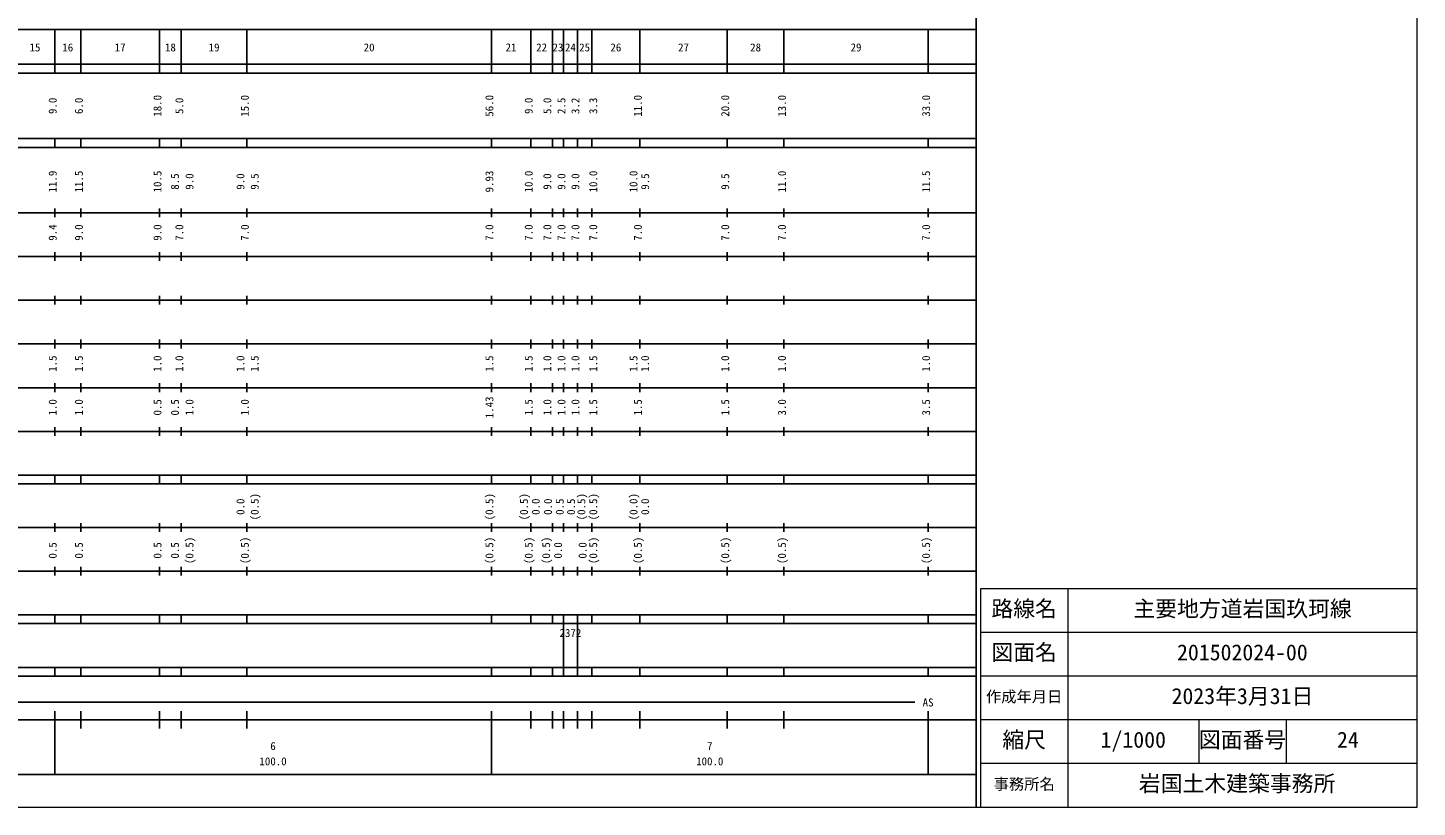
# Model space of a CAD drawing. Units: millimetres, scale not verified. Extents: x -64632 to 575368, y -97377 to 262623.
# Drawn here: x 257211 to 575368, y -97377 to 80980 of the extents above; entities that cross this region are included whole.
import ezdxf
from ezdxf.enums import TextEntityAlignment as Align

# ---------------------------------------------------------------- set-up
doc = ezdxf.new("R2010")
doc.units = ezdxf.units.MM
doc.header["$LTSCALE"] = 1000
for name, color, linetype, lineweight in [('M-TTL', 2, 'Continuous', 13), ('M-TTL-BAND', 7, 'Continuous', 25), ('M-TTL-FRAM', 2, 'Continuous', 13), ('M-TTL-LINE', 7, 'Continuous', 13), ('M-TTL-TXT', 7, 'Continuous', 13)]:
    doc.layers.add(name, color=color, linetype=linetype, lineweight=lineweight)
doc.styles.add('ＭＳ ゴシック', font='')
doc.styles.get('ＭＳ ゴシック').set_extended_font_data('MS Gothic')

msp = doc.modelspace()

# ---------------------------------------------------------------- linework, layer by layer
at = {"layer": 'M-TTL'}
for p, q in [((575368, -97377), (575368, 262623)), ((-64632, -97377), (575368, -97377))]:
    msp.add_line(p, q, dxfattribs=at)
at = {"layer": 'M-TTL-BAND'}
for p, q in [((474368, -97377), (474368, 252623)), ((-36632, 80623), (474368, 80623)), ((263368, 70623), (263368, 80623)), ((269368, 70623), (269368, 80623)), ((287368, 70623), (287368, 80623)), ((292368, 70623), (292368, 80623)), ((307368, 70623), (307368, 80623)), ((363368, 70623), (363368, 80623)), ((372368, 70623), (372368, 80623)), ((377368, 70623), (377368, 80623)), ((379868, 70623), (379868, 80623)), ((383068, 70623), (383068, 80623)), ((386368, 70623), (386368, 80623)), ((397368, 70623), (397368, 80623)), ((417368, 70623), (417368, 80623)), ((430368, 70623), (430368, 80623)), ((463368, 70623), (463368, 80623)), ((-64632, 72623), (474368, 72623)), ((-64632, 70623), (474368, 70623)), ((-64632, 55623), (474368, 55623)), ((263368, 53623), (263368, 55623)), ((269368, 53623), (269368, 55623)), ((287368, 53623), (287368, 55623)), ((292368, 53623), (292368, 55623)), ((307368, 53623), (307368, 55623)), ((363368, 53623), (363368, 55623)), ((372368, 53623), (372368, 55623)), ((377368, 53623), (377368, 55623)), ((379868, 53623), (379868, 55623)), ((383068, 53623), (383068, 55623)), ((386368, 53623), (386368, 55623)), ((397368, 53623), (397368, 55623)), ((417368, 53623), (417368, 55623)), ((430368, 53623), (430368, 55623)), ((463368, 53623), (463368, 55623)), ((-64632, 53623), (474368, 53623)), ((-64632, 38623), (474368, 38623)), ((263368, 37623), (263368, 39623)), ((269368, 37623), (269368, 39623)), ((287368, 37623), (287368, 39623)), ((292368, 37623), (292368, 39623)), ((307368, 37623), (307368, 39623)), ((363368, 37623), (363368, 39623)), ((372368, 37623), (372368, 39623)), ((377368, 37623), (377368, 39623)), ((379868, 37623), (379868, 39623)), ((383068, 37623), (383068, 39623)), ((386368, 37623), (386368, 39623)), ((397368, 37623), (397368, 39623)), ((417368, 37623), (417368, 39623)), ((430368, 37623), (430368, 39623)), ((463368, 37623), (463368, 39623)), ((263368, 27623), (263368, 29623)), ((269368, 27623), (269368, 29623)), ((287368, 27623), (287368, 29623)), ((292368, 27623), (292368, 29623)), ((307368, 27623), (307368, 29623)), ((363368, 27623), (363368, 29623)), ((372368, 27623), (372368, 29623)), ((377368, 27623), (377368, 29623)), ((379868, 27623), (379868, 29623)), ((383068, 27623), (383068, 29623)), ((386368, 27623), (386368, 29623)), ((397368, 27623), (397368, 29623)), ((417368, 27623), (417368, 29623)), ((430368, 27623), (430368, 29623)), ((463368, 27623), (463368, 29623)), ((-58632, 28623), (474368, 28623)), ((263368, 17623), (263368, 19623)), ((269368, 17623), (269368, 19623)), ((287368, 17623), (287368, 19623)), ((292368, 17623), (292368, 19623)), ((307368, 17623), (307368, 19623)), ((363368, 17623), (363368, 19623)), ((372368, 17623), (372368, 19623)), ((377368, 17623), (377368, 19623)), ((379868, 17623), (379868, 19623)), ((383068, 17623), (383068, 19623)), ((386368, 17623), (386368, 19623)), ((397368, 17623), (397368, 19623)), ((417368, 17623), (417368, 19623)), ((430368, 17623), (430368, 19623)), ((463368, 17623), (463368, 19623)), ((-52632, 18623), (474368, 18623)), ((263368, 7623), (263368, 9623)), ((269368, 7623), (269368, 9623)), ((287368, 7623), (287368, 9623)), ((292368, 7623), (292368, 9623)), ((307368, 7623), (307368, 9623)), ((363368, 7623), (363368, 9623)), ((372368, 7623), (372368, 9623)), ((377368, 7623), (377368, 9623)), ((379868, 7623), (379868, 9623)), ((383068, 7623), (383068, 9623)), ((386368, 7623), (386368, 9623)), ((397368, 7623), (397368, 9623)), ((417368, 7623), (417368, 9623)), ((430368, 7623), (430368, 9623)), ((463368, 7623), (463368, 9623)), ((-58632, 8623), (474368, 8623)), ((-52632, -1377), (474368, -1377)), ((263368, -2377), (263368, -377)), ((269368, -2377), (269368, -377)), ((287368, -2377), (287368, -377)), ((292368, -2377), (292368, -377)), ((307368, -2377), (307368, -377)), ((363368, -2377), (363368, -377)), ((372368, -2377), (372368, -377)), ((377368, -2377), (377368, -377)), ((379868, -2377), (379868, -377)), ((383068, -2377), (383068, -377)), ((386368, -2377), (386368, -377)), ((397368, -2377), (397368, -377)), ((417368, -2377), (417368, -377)), ((430368, -2377), (430368, -377)), ((463368, -2377), (463368, -377)), ((-58632, -11377), (474368, -11377)), ((263368, -12377), (263368, -10377)), ((269368, -12377), (269368, -10377)), ((287368, -12377), (287368, -10377)), ((292368, -12377), (292368, -10377)), ((307368, -12377), (307368, -10377)), ((363368, -12377), (363368, -10377)), ((372368, -12377), (372368, -10377)), ((377368, -12377), (377368, -10377)), ((379868, -12377), (379868, -10377)), ((383068, -12377), (383068, -10377)), ((386368, -12377), (386368, -10377)), ((397368, -12377), (397368, -10377)), ((417368, -12377), (417368, -10377)), ((430368, -12377), (430368, -10377)), ((463368, -12377), (463368, -10377)), ((-64632, -21377), (474368, -21377)), ((263368, -23377), (263368, -21377)), ((269368, -23377), (269368, -21377)), ((287368, -23377), (287368, -21377)), ((292368, -23377), (292368, -21377)), ((307368, -23377), (307368, -21377)), ((363368, -23377), (363368, -21377)), ((372368, -23377), (372368, -21377)), ((377368, -23377), (377368, -21377)), ((379868, -23377), (379868, -21377)), ((383068, -23377), (383068, -21377)), ((386368, -23377), (386368, -21377)), ((397368, -23377), (397368, -21377)), ((417368, -23377), (417368, -21377)), ((430368, -23377), (430368, -21377)), ((463368, -23377), (463368, -21377)), ((-64632, -23377), (474368, -23377)), ((-55632, -33377), (474368, -33377)), ((263368, -34377), (263368, -32377)), ((269368, -34377), (269368, -32377)), ((287368, -34377), (287368, -32377)), ((292368, -34377), (292368, -32377)), ((307368, -34377), (307368, -32377)), ((363368, -34377), (363368, -32377)), ((372368, -34377), (372368, -32377)), ((377368, -34377), (377368, -32377)), ((379868, -34377), (379868, -32377)), ((383068, -34377), (383068, -32377)), ((386368, -34377), (386368, -32377)), ((397368, -34377), (397368, -32377)), ((417368, -34377), (417368, -32377)), ((430368, -34377), (430368, -32377)), ((463368, -34377), (463368, -32377)), ((-64632, -43377), (474368, -43377)), ((263368, -44377), (263368, -42377)), ((269368, -44377), (269368, -42377)), ((287368, -44377), (287368, -42377)), ((292368, -44377), (292368, -42377)), ((307368, -44377), (307368, -42377)), ((363368, -44377), (363368, -42377)), ((372368, -44377), (372368, -42377)), ((377368, -44377), (377368, -42377)), ((379868, -44377), (379868, -42377)), ((383068, -44377), (383068, -42377)), ((386368, -44377), (386368, -42377)), ((397368, -44377), (397368, -42377)), ((417368, -44377), (417368, -42377)), ((430368, -44377), (430368, -42377)), ((463368, -44377), (463368, -42377)), ((-64632, -53377), (474368, -53377)), ((263368, -55377), (263368, -53377)), ((269368, -55377), (269368, -53377)), ((287368, -55377), (287368, -53377)), ((292368, -55377), (292368, -53377)), ((307368, -55377), (307368, -53377)), ((363368, -55377), (363368, -53377)), ((372368, -55377), (372368, -53377)), ((377368, -55377), (377368, -53377)), ((379868, -55377), (379868, -53377)), ((383068, -55377), (383068, -53377)), ((386368, -55377), (386368, -53377)), ((397368, -55377), (397368, -53377)), ((417368, -55377), (417368, -53377)), ((430368, -55377), (430368, -53377)), ((463368, -55377), (463368, -53377)), ((-64632, -55377), (474368, -55377)), ((379868, -65377), (379868, -55377)), ((383068, -65377), (383068, -55377)), ((-64632, -65377), (474368, -65377)), ((263368, -67377), (263368, -65377)), ((269368, -67377), (269368, -65377)), ((287368, -67377), (287368, -65377)), ((292368, -67377), (292368, -65377)), ((307368, -67377), (307368, -65377)), ((363368, -67377), (363368, -65377)), ((372368, -67377), (372368, -65377)), ((377368, -67377), (377368, -65377)), ((379868, -67377), (379868, -65377)), ((383068, -67377), (383068, -65377)), ((386368, -67377), (386368, -65377)), ((397368, -67377), (397368, -65377)), ((417368, -67377), (417368, -65377)), ((430368, -67377), (430368, -65377)), ((463368, -67377), (463368, -65377)), ((-64632, -67377), (474368, -67377)), ((-33632, -73377), (460368, -73377)), ((263368, -89877), (263368, -75377)), ((269368, -79377), (269368, -75377)), ((287368, -79377), (287368, -75377)), ((292368, -79377), (292368, -75377)), ((307368, -79377), (307368, -75377)), ((363368, -89877), (363368, -75377)), ((372368, -79377), (372368, -75377)), ((377368, -79377), (377368, -75377)), ((379868, -79377), (379868, -75377)), ((383068, -79377), (383068, -75377)), ((386368, -79377), (386368, -75377)), ((397368, -79377), (397368, -75377)), ((417368, -79377), (417368, -75377)), ((430368, -79377), (430368, -75377)), ((463368, -89877), (463368, -75377)), ((-64632, -77377), (474368, -77377)), ((-36632, -89877), (474368, -89877))]:
    msp.add_line(p, q, dxfattribs=at)
at = {"layer": 'M-TTL-FRAM'}
for p, q in [((575368, -47377), (475368, -47377)), ((475368, -47377), (475368, -97377))]:
    msp.add_line(p, q, dxfattribs=at)
at = {"layer": 'M-TTL-LINE'}
for p, q in [((495368, -47377), (495368, -97377)), ((575368, -57377), (475368, -57377)), ((575368, -67377), (475368, -67377)), ((575368, -77377), (475368, -77377)), ((525368, -77377), (525368, -87377)), ((545368, -77377), (545368, -87377)), ((575368, -87377), (475368, -87377))]:
    msp.add_line(p, q, dxfattribs=at)

# ---------------------------------------------------------------- texts
at = {"layer": 'M-TTL-BAND', "style": 'ＭＳ ゴシック'}
for s, p in [('15', (258868, 75028)), ('16', (266368, 75028)), ('17', (278368, 75028)), ('18', (289868, 75028)), ('19', (299868, 75028)), ('20', (335368, 75028)), ('21', (367868, 75028)), ('22', (374868, 75028)), ('23', (378618, 75028)), ('24', (381468, 75028)), ('25', (384718, 75028)), ('26', (391868, 75028)), ('27', (407368, 75028)), ('28', (423868, 75028)), ('29', (446868, 75028)), ('AS', (463368, -74877)), ('6', (313368, -84854)), ('7', (413368, -84854)), ('100.0', (313368, -88344)), ('100.0', (413368, -88344))]:
    msp.add_text(s, height=1833, dxfattribs=at).set_placement(p, align=Align.BOTTOM_CENTER)
for s, p in [('9.0', (264368, 63123)), ('6.0', (270368, 63123)), ('18.0', (288368, 63123)), ('5.0', (293368, 63123)), ('15.0', (308368, 63123)), ('56.0', (364368, 63123)), ('9.0', (373368, 63123)), ('5.0', (377635, 63123)), ('2.5', (380868, 63123)), ('3.2', (384068, 63123)), ('3.3', (388154, 63123)), ('11.0', (398368, 63123)), ('20.0', (418368, 63123)), ('13.0', (431368, 63123)), ('33.0', (464368, 63123)), ('11.9', (264368, 45797)), ('11.5', (270368, 45797)), ('10.5', (288368, 45797)), ('9.93', (364368, 45797)), ('10.0', (373368, 45797)), ('10.0', (388154, 45797)), ('10.0', (397368, 45797)), ('11.0', (431368, 45797)), ('11.5', (464368, 45797)), ('8.5', (292368, 45797)), ('9.0', (295696, 45797)), ('9.0', (307368, 45797)), ('9.5', (310625, 45797)), ('9.0', (377635, 45797)), ('9.0', (380868, 45797)), ('9.0', (384068, 45797)), ('9.5', (400029, 45797)), ('9.5', (418368, 45797)), ('9.4', (264368, 34123)), ('9.0', (270368, 34123)), ('9.0', (288368, 34123)), ('7.0', (293368, 34123)), ('7.0', (308368, 34123)), ('7.0', (364368, 34123)), ('7.0', (373368, 34123)), ('7.0', (377635, 34123)), ('7.0', (380868, 34123)), ('7.0', (384068, 34123)), ('7.0', (388154, 34123)), ('7.0', (398368, 34123)), ('7.0', (418368, 34123)), ('7.0', (431368, 34123)), ('7.0', (464368, 34123)), ('1.5', (264368, 4123)), ('1.5', (270368, 4123)), ('1.0', (288368, 4123)), ('1.0', (293368, 4123)), ('1.0', (307368, 4123)), ('1.5', (310625, 4123)), ('1.5', (364368, 4123)), ('1.5', (373368, 4123)), ('1.0', (377635, 4123)), ('1.0', (380868, 4123)), ('1.0', (384068, 4123)), ('1.5', (388154, 4123)), ('1.5', (397368, 4123)), ('1.0', (400029, 4123)), ('1.0', (418368, 4123)), ('1.0', (431368, 4123)), ('1.0', (464368, 4123)), ('1.0', (264368, -5877)), ('1.0', (270368, -5877)), ('0.5', (288368, -5877)), ('0.5', (292368, -5877)), ('1.0', (295696, -5877)), ('1.0', (308368, -5877)), ('1.43', (364368, -5877)), ('1.5', (373368, -5877)), ('1.0', (377635, -5877)), ('1.0', (380868, -5877)), ('1.0', (384068, -5877)), ('1.5', (388154, -5877)), ('1.5', (398368, -5877)), ('1.5', (418368, -5877)), ('3.0', (431368, -5877)), ('3.5', (464368, -5877)), ('0.0', (307368, -28613)), ('(0.5)', (310625, -28613)), ('(0.5)', (364368, -28613)), ('(0.5)', (372285, -28613)), ('0.0', (374980, -28613)), ('0.0', (377788, -28613)), ('0.5', (380484, -28613)), ('0.5', (383068, -28613)), ('(0.5)', (385438, -28613)), ('(0.5)', (388154, -28613)), ('(0.0)', (397368, -28613)), ('0.0', (400029, -28613)), ('0.5', (264368, -38613)), ('0.5', (270368, -38613)), ('0.5', (288368, -38613)), ('0.5', (292368, -38613)), ('(0.5)', (295696, -38613)), ('(0.5)', (308368, -38613)), ('(0.5)', (364368, -38613)), ('(0.5)', (373368, -38613)), ('(0.5)', (377368, -38613)), ('0.0', (380091, -38613)), ('0.0', (385707, -38613)), ('(0.5)', (388154, -38613)), ('(0.5)', (398368, -38613)), ('(0.5)', (418368, -38613)), ('(0.5)', (431368, -38613)), ('(0.5)', (464368, -38613))]:
    msp.add_text(s, height=1833, rotation=90, dxfattribs=at).set_placement(p, align=Align.BOTTOM_CENTER)
msp.add_text('2372', height=1833, dxfattribs=at).set_placement((378968, -58972), align=Align.BOTTOM_LEFT)
at = {"layer": 'M-TTL-TXT', "style": 'ＭＳ ゴシック'}
for s, height, p in [('路線名', 3666, (477868, -54877)), ('路線名', 3666, (477868, -54877)), ('主要地方道岩国玖珂線', 3666, (510368, -54877)), ('図面名', 3666, (477868, -64877)), ('図面名', 3666, (477868, -64877)), ('201502024-00', 3666, (520368, -64877)), ('2023年3月31日', 3666, (519118, -74877)), ('作成年月日', 2566, (476618, -74127)), ('作成年月日', 2566, (476618, -74127)), ('縮尺', 3666, (480368, -84877)), ('縮尺', 3666, (480368, -84877)), ('1/1000', 3666, (502868, -84877)), ('図面番号', 3666, (525368, -84877)), ('図面番号', 3666, (525368, -84877)), ('24', 3666, (556993, -84877)), ('事務所名', 2566, (478368, -94127)), ('事務所名', 2566, (478368, -94127)), ('岩国土木建築事務所 ', 3666, (511618, -94877))]:
    msp.add_text(s, height=height, dxfattribs=at).set_placement(p, align=Align.BOTTOM_LEFT)

doc.saveas('drawing.dxf')
